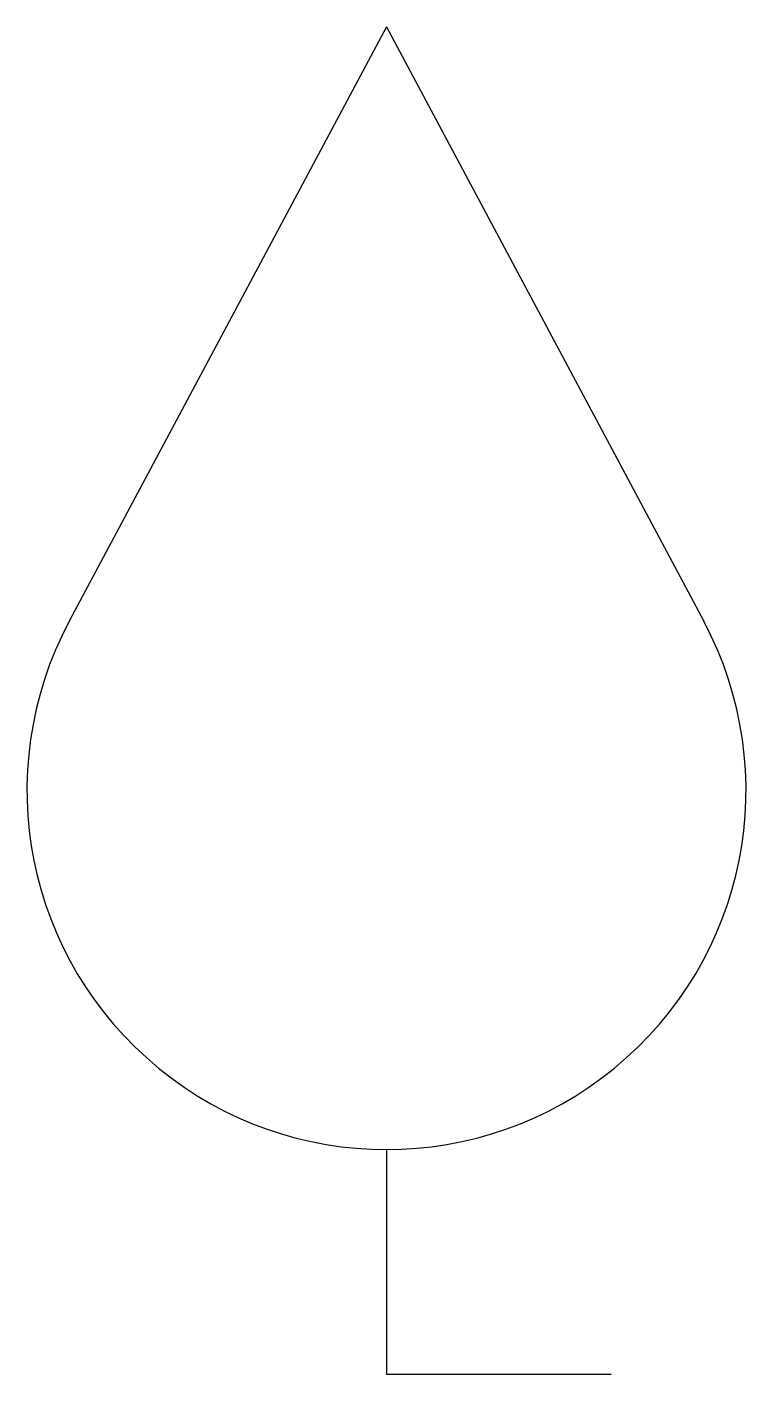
# Model space of a CAD drawing. Header units: millimetres. Extents: x -0.8 to 0.8, y 0 to 3.
import ezdxf

# ---------------------------------------------------------------- set-up
doc = ezdxf.new("R2010")
doc.units = ezdxf.units.MM
doc.header["$MEASUREMENT"] = 0
doc.layers.add('pagalb-zenklai', color=3, linetype='Continuous')

msp = doc.modelspace()

# ---------------------------------------------------------------- linework, layer by layer
at = {"layer": 'pagalb-zenklai', "transparency": 33554684}
for p, q in [((0, 3), (-0.7059, 1.6765)), ((0, 3), (0.7059, 1.6765)), ((0, 0.5), (0, 0)), ((0, 0), (0.5, 0))]:
    msp.add_line(p, q, dxfattribs=at)
msp.add_arc((0, 1.3), 0.8, 151.9275, 28.0725, dxfattribs=at)

doc.saveas('drawing.dxf')
